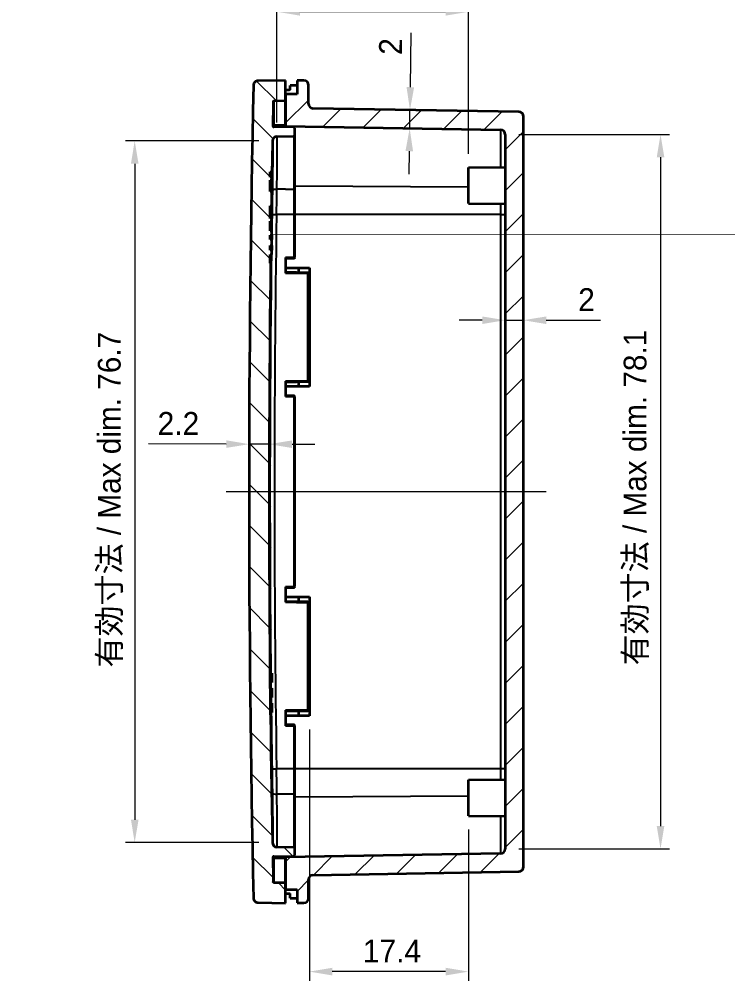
# Model space of a CAD drawing. Header units: millimetres. Extents: x -310 to 1154, y 4 to 285.
# Drawn here: x 185.9 to 263.3, y 125.4 to 230.6 of the extents above; entities that cross this region are included whole.
import ezdxf

# ---------------------------------------------------------------- set-up
doc = ezdxf.new("R2010")
doc.units = ezdxf.units.MM
doc.layers.get('Defpoints').update_dxf_attribs({"lineweight": 25})
for name, color, linetype, lineweight in [('Centerline (ISO)', 131, 'Continuous', 18), ('Dimension (ISO)', 7, 'Continuous', 18), ('Hatch (ISO)', 1, 'Continuous', 18), ('Visible (ISO)', 7, 'Continuous', 35), ('Visible Narrow (ISO)', 7, 'Continuous', 25)]:
    doc.layers.add(name, color=color, linetype=linetype, lineweight=lineweight)
doc.styles.add('Note Text (TK)', font='')
doc.styles.get('Note Text (TK)').set_extended_font_data('MS PGothic')
doc.dimstyles.new('Default - Method 1b (TK)', dxfattribs={"dimtxt": 2.5, "dimasz": 2.5, "dimexe": 1, "dimexo": 1.5, "dimgap": 1, "dimtad": 1, "dimtoh": 1, "dimrnd": 1e-08, "dimdsep": 46, "dimtxsty": 'Note Text (TK)', "dimcen": 0.09, "dimdle": 5, "dimclrd": 100, "dimclre": 100, "dimclrt": 7, "dimadec": 1, "dimazin": 1, "dimtfac": 1, "dimtmove": 0, "dimatfit": 3, "dimfxl": 1, "dimtolj": 1, "dimlwd": -1, "dimlwe": -1, "dimarcsym": 0})

# ---------------------------------------------------------------- blocks, each defined once
blk = doc.blocks.new('*D21')
at = {"layer": 'Defpoints', "color": 0}
for p in [(228.58, 220.7), (228.58, 220.7), (228.55, 218.7)]:
    blk.add_point(p, dxfattribs=at)
at = {"layer": 'Dimension (ISO)', "color": 100}
for p, q in [((228.63, 223.2), (228.73, 229.15)), ((228.55, 218.7), (228.58, 220.7)), ((228.5, 216.2), (228.46, 213.7))]:
    blk.add_line(p, q, dxfattribs=at)
for points in [[(228.21, 223.21), (229.04, 223.19), (228.58, 220.7)], [(228.09, 216.21), (228.92, 216.19), (228.55, 218.7)]]:
    blk.add_solid(points, dxfattribs=at)
at = {"layer": 'Dimension (ISO)', "color": 7, "insert": (226.44, 226.74), "char_height": 2.5, "attachment_point": 4, "rotation": 89, "style": 'Note Text (TK)'}
blk.add_mtext('\\A1;2', dxfattribs=at)
blk = doc.blocks.new('*D22')
at = {"layer": 'Defpoints', "color": 0}
for p in [(214.04, 231.45), (214.04, 217.82), (234.98, 214.41)]:
    blk.add_point(p, dxfattribs=at)
at = {"layer": 'Dimension (ISO)', "color": 100}
for p, q in [((214.04, 219.32), (214.04, 232.45)), ((232.48, 231.45), (216.54, 231.45)), ((234.98, 215.91), (234.98, 232.45))]:
    blk.add_line(p, q, dxfattribs=at)
for points in [[(216.54, 231.87), (216.54, 231.03), (214.04, 231.45)], [(232.48, 231.87), (232.48, 231.03), (234.98, 231.45)]]:
    blk.add_solid(points, dxfattribs=at)
at = {"layer": 'Dimension (ISO)', "color": 7, "insert": (205.27, 234.09), "char_height": 2.5, "attachment_point": 4, "style": 'Note Text (TK)'}
blk.add_mtext('\\A1;\\fＭＳ Ｐゴシック|b0|i0;\\H2.4873;有効寸法 / Max dim. 20.9', dxfattribs=at)
blk = doc.blocks.new('*D23')
at = {"layer": 'Defpoints', "color": 0}
for p in [(238.98, 218.03), (238.98, 139.87), (255.98, 139.87)]:
    blk.add_point(p, dxfattribs=at)
at = {"layer": 'Dimension (ISO)', "color": 100}
for p, q in [((240.48, 218.03), (256.98, 218.03)), ((255.98, 215.53), (255.98, 142.37)), ((240.48, 139.87), (256.98, 139.87))]:
    blk.add_line(p, q, dxfattribs=at)
for points in [[(255.57, 215.53), (256.4, 215.53), (255.98, 218.03)], [(255.57, 142.37), (256.4, 142.37), (255.98, 139.87)]]:
    blk.add_solid(points, dxfattribs=at)
at = {"layer": 'Dimension (ISO)', "color": 7, "insert": (253.34, 159.95), "char_height": 2.5, "attachment_point": 4, "rotation": 90, "style": 'Note Text (TK)'}
blk.add_mtext('\\A1;\\fＭＳ Ｐゴシック|b0|i0;\\H2.4873;有効寸法 / Max dim. 78.1', dxfattribs=at)
blk = doc.blocks.new('*D24')
at = {"layer": 'Defpoints', "color": 0}
for p in [(210.99, 184.15), (210.99, 182.11), (213.19, 182.1)]:
    blk.add_point(p, dxfattribs=at)
at = {"layer": 'Dimension (ISO)', "color": 100}
for p, q in [((210.99, 183.61), (210.99, 185.15)), ((213.19, 183.6), (213.19, 185.15)), ((208.49, 184.15), (199.98, 184.17)), ((213.19, 184.15), (210.99, 184.15)), ((215.69, 184.14), (218.19, 184.14))]:
    blk.add_line(p, q, dxfattribs=at)
for points in [[(208.49, 184.57), (208.49, 183.74), (210.99, 184.15)], [(215.69, 184.56), (215.69, 183.73), (213.19, 184.15)]]:
    blk.add_solid(points, dxfattribs=at)
at = {"layer": 'Dimension (ISO)', "color": 7, "insert": (200.99, 186.42), "char_height": 2.5, "attachment_point": 4, "rotation": 359.9105, "style": 'Note Text (TK)'}
blk.add_mtext('\\A1;2.2', dxfattribs=at)
blk = doc.blocks.new('*D25')
at = {"layer": 'Defpoints', "color": 0}
for p in [(217.58, 154.45), (234.98, 143.48), (217.58, 126.45)]:
    blk.add_point(p, dxfattribs=at)
at = {"layer": 'Dimension (ISO)', "color": 100}
for p, q in [((217.58, 152.95), (217.58, 125.45)), ((234.98, 141.98), (234.98, 125.45)), ((232.48, 126.45), (220.08, 126.45))]:
    blk.add_line(p, q, dxfattribs=at)
for points in [[(220.08, 126.87), (220.08, 126.03), (217.58, 126.45)], [(232.48, 126.87), (232.48, 126.03), (234.98, 126.45)]]:
    blk.add_solid(points, dxfattribs=at)
at = {"layer": 'Dimension (ISO)', "color": 7, "insert": (223.43, 128.7), "char_height": 2.5, "attachment_point": 4, "style": 'Note Text (TK)'}
blk.add_mtext('\\A1;17.4', dxfattribs=at)
blk = doc.blocks.new('*D26')
at = {"layer": 'Defpoints', "color": 0}
for p in [(213.55, 217.33), (198.48, 140.57), (213.55, 140.57)]:
    blk.add_point(p, dxfattribs=at)
at = {"layer": 'Dimension (ISO)', "color": 100}
for p, q in [((212.05, 217.33), (197.48, 217.33)), ((198.48, 214.83), (198.48, 143.07)), ((212.05, 140.57), (197.48, 140.57))]:
    blk.add_line(p, q, dxfattribs=at)
for points in [[(198.07, 214.83), (198.9, 214.83), (198.48, 217.33)], [(198.07, 143.07), (198.9, 143.07), (198.48, 140.57)]]:
    blk.add_solid(points, dxfattribs=at)
at = {"layer": 'Dimension (ISO)', "color": 7, "insert": (195.84, 159.72), "char_height": 2.5, "attachment_point": 4, "rotation": 90, "style": 'Note Text (TK)'}
blk.add_mtext('\\A1;\\fＭＳ Ｐゴシック|b0|i0;\\H2.4873;有効寸法 / Max dim. 76.7', dxfattribs=at)
blk = doc.blocks.new('*D27')
at = {"layer": 'Defpoints', "color": 0}
for p in [(238.98, 196.85), (240.98, 197.71), (240.98, 196.85)]:
    blk.add_point(p, dxfattribs=at)
at = {"layer": 'Dimension (ISO)', "color": 100}
for p, q in [((236.48, 197.71), (233.98, 197.71)), ((238.98, 197.71), (240.98, 197.71)), ((243.48, 197.71), (249.43, 197.71))]:
    blk.add_line(p, q, dxfattribs=at)
for points in [[(236.48, 198.12), (236.48, 197.29), (238.98, 197.71)], [(243.48, 198.12), (243.48, 197.29), (240.98, 197.71)]]:
    blk.add_solid(points, dxfattribs=at)
at = {"layer": 'Dimension (ISO)', "color": 7, "insert": (246.98, 199.96), "char_height": 2.5, "attachment_point": 4, "style": 'Note Text (TK)'}
blk.add_mtext('\\A1;2', dxfattribs=at)

msp = doc.modelspace()

# ---------------------------------------------------------------- hatches: boundary and pattern name
at = {"layer": 'Hatch (ISO)'}
h = msp.add_hatch(dxfattribs=at)
h.set_pattern_fill('ANSI31', color=256, angle=90, style=0)
h.set_pattern_definition([(135, (-309.6677, 4.4594), (-2.245064, -2.245064), [])])
edge = h.paths.add_edge_path()
edge.add_spline(control_points=[(211.9641, 223.8957), (211.9034, 223.8947), (211.8434, 223.8826), (211.7266, 223.8358), (211.6715, 223.8001), (211.578, 223.7094), (211.5405, 223.6554), (211.4885, 223.5361), (211.4743, 223.4719), (211.4729, 223.4068)], knot_values=[-0.07680024, -0.07680024, -0.07680024, -0.07680024, -0.05859667, -0.05859667, -0.03906445, -0.03906445, -0.01953222, -0.01953222, 0, 0, 0, 0], degree=3, periodic=0)
edge.add_ellipse((2230.9836, 178.9484), major_axis=(-2019.5107, 44.4584), ratio=1, start_angle=0, end_angle=2.5222603)
edge.add_spline(control_points=[(211.4729, 134.49), (211.4742, 134.4294), (211.4866, 134.3695), (211.5339, 134.2529), (211.5699, 134.1979), (211.6609, 134.1048), (211.7151, 134.0676), (211.8347, 134.0161), (211.899, 134.0023), (211.9641, 134.0011)], knot_values=[-0.07680024, -0.07680024, -0.07680024, -0.07680024, -0.05859667, -0.05859667, -0.03906445, -0.03906445, -0.01953222, -0.01953222, 0, 0, 0, 0], degree=3, periodic=0)
edge.add_line((211.9641, 134.0011), (214.9836, 133.9484))
edge.add_line((214.9836, 133.9484), (214.9836, 135.4484))
edge.add_line((214.9836, 135.4484), (214.9836, 136.0505))
edge.add_ellipse((214.8836, 136.0505), major_axis=(0.1, 0), ratio=1, start_angle=0, end_angle=89)
edge.add_line((214.8853, 136.1505), (213.7333, 136.1706))
edge.add_spline(control_points=[(213.7333, 136.1706), (213.7211, 136.1708), (213.7091, 136.1732), (213.6857, 136.1826), (213.6747, 136.1898), (213.656, 136.2079), (213.6485, 136.2187), (213.6381, 136.2426), (213.6353, 136.2554), (213.635, 136.2684)], knot_values=[-0.01536869, -0.01536869, -0.01536869, -0.01536869, -0.01171933, -0.01171933, -0.00781289, -0.00781289, -0.00390644, -0.00390644, 0, 0, 0, 0], degree=3, periodic=0)
edge.add_ellipse((2230.9836, 178.9484), major_axis=(-2017.3486, -42.68), ratio=1, start_angle=359.9242689, end_angle=360, ccw=False)
edge.add_ellipse((213.6804, 138.9369), major_axis=(-0.1, -0.002), ratio=1, start_angle=269.863736, end_angle=360, ccw=False)
edge.add_line((213.6786, 139.0369), (215.8853, 139.0754))
edge.add_ellipse((215.8836, 139.1754), major_axis=(0.0017, -0.1), ratio=1, start_angle=0, end_angle=89)
edge.add_line((215.9836, 139.1754), (215.9836, 139.944))
edge.add_ellipse((215.8836, 139.944), major_axis=(0.1, 0), ratio=1, start_angle=0, end_angle=89)
edge.add_line((215.8853, 140.0439), (214.0399, 140.0762))
edge.add_ellipse((214.0486, 140.5761), major_axis=(-0.0087, -0.4999), ratio=1, start_angle=272.089925, end_angle=360, ccw=False)
edge.add_ellipse((2230.9836, 178.9484), major_axis=(-2017.4349, -38.3819), ratio=1, start_angle=358.2001774, end_angle=360, ccw=False)
edge.add_line((213.3385, 203.9484), (213.2836, 203.9484))
edge.add_line((213.2836, 203.9484), (213.2836, 204.8994))
edge.add_line((213.2836, 204.8994), (213.4836, 204.8994))
edge.add_line((213.4836, 204.8994), (213.4836, 205.357))
edge.add_line((213.4836, 205.357), (213.2836, 205.357))
edge.add_line((213.2836, 205.357), (213.2836, 205.8902))
edge.add_line((213.2836, 205.8902), (213.4836, 205.8902))
edge.add_line((213.4836, 205.8902), (213.4836, 206.53))
edge.add_line((213.4836, 206.53), (213.2836, 206.53))
edge.add_line((213.2836, 206.53), (213.2836, 207.0245))
edge.add_line((213.2836, 207.0245), (213.4836, 207.0245))
edge.add_line((213.4836, 207.0245), (213.4836, 207.4857))
edge.add_line((213.4836, 207.4857), (213.2836, 207.4857))
edge.add_line((213.2836, 207.4857), (213.2836, 208.5271))
edge.add_line((213.2836, 208.5271), (213.4836, 208.5271))
edge.add_line((213.4836, 208.5271), (213.4836, 208.8462))
edge.add_line((213.4836, 208.8462), (213.2836, 208.8462))
edge.add_line((213.2836, 208.8462), (213.2836, 210.2041))
edge.add_line((213.2836, 210.2041), (213.4836, 210.2041))
edge.add_line((213.4836, 210.2041), (213.4836, 211.7754))
edge.add_line((213.4836, 211.7754), (213.2836, 211.7754))
edge.add_line((213.2836, 211.7754), (213.2836, 213.0311))
edge.add_line((213.2836, 213.0311), (213.4836, 213.0311))
edge.add_line((213.4836, 213.0311), (213.4836, 213.3501))
edge.add_line((213.4836, 213.3501), (213.2836, 213.3501))
edge.add_line((213.2836, 213.3501), (213.2836, 213.9484))
edge.add_line((213.2836, 213.9484), (213.4872, 213.9484))
edge.add_ellipse((2230.9836, 178.9484), major_axis=(-2017.4964, 35), ratio=1, start_angle=359.9039557, end_angle=360, ccw=False)
edge.add_ellipse((214.0486, 217.3208), major_axis=(-0.4999, 0.0095), ratio=1, start_angle=272.089925, end_angle=360, ccw=False)
edge.add_line((214.0399, 217.8207), (215.8853, 217.8529))
edge.add_ellipse((215.8836, 217.9529), major_axis=(0.0017, -0.1), ratio=1, start_angle=0, end_angle=89)
edge.add_line((215.9836, 217.9529), (215.9836, 218.7214))
edge.add_ellipse((215.8836, 218.7214), major_axis=(0.1, 0), ratio=1, start_angle=0, end_angle=89)
edge.add_line((215.8853, 218.8214), (213.6786, 218.8599))
edge.add_ellipse((213.6804, 218.9599), major_axis=(-0.0017, -0.1), ratio=1, start_angle=269.863736, end_angle=360, ccw=False)
edge.add_ellipse((2230.9836, 178.9484), major_axis=(-2017.4032, 40.0135), ratio=1, start_angle=359.9242689, end_angle=360, ccw=False)
edge.add_spline(control_points=[(213.635, 221.6284), (213.6353, 221.6406), (213.6378, 221.6526), (213.6472, 221.6759), (213.6544, 221.6869), (213.6726, 221.7055), (213.6835, 221.713), (213.7074, 221.7233), (213.7202, 221.726), (213.7333, 221.7263)], knot_values=[-0.01536869, -0.01536869, -0.01536869, -0.01536869, -0.01171933, -0.01171933, -0.00781289, -0.00781289, -0.00390644, -0.00390644, 0, 0, 0, 0], degree=3, periodic=0)
edge.add_line((213.7333, 221.7263), (214.8853, 221.7464))
edge.add_ellipse((214.8836, 221.8464), major_axis=(0.0017, -0.1), ratio=1, start_angle=0, end_angle=89)
edge.add_line((214.9836, 221.8464), (214.9836, 222.4484))
edge.add_line((214.9836, 222.4484), (214.9836, 223.9484))
edge.add_line((214.9836, 223.9484), (211.9641, 223.8957))
h = msp.add_hatch(dxfattribs=at)
h.set_pattern_fill('ANSI31', color=256, style=0)
h.set_pattern_definition([(45, (-309.6677, 4.4594), (-2.245064, 2.245064), [])])
edge = h.paths.add_edge_path()
edge.add_ellipse((240.4836, 219.992), major_axis=(0.5, 0), ratio=1, start_angle=0, end_angle=89)
edge.add_line((240.4923, 220.4919), (217.9749, 220.8849))
edge.add_ellipse((217.9836, 221.3849), major_axis=(-0.0087, -0.4999), ratio=1, start_angle=271, end_angle=360, ccw=False)
edge.add_line((217.4836, 221.3849), (217.4836, 223.4222))
edge.add_ellipse((216.9836, 223.4222), major_axis=(0.5, 0), ratio=1, start_angle=0, end_angle=89)
edge.add_line((216.9923, 223.9221), (216.2336, 223.9353))
edge.add_line((216.2336, 223.9353), (216.2336, 222.4484))
edge.add_line((216.2336, 222.4484), (214.9836, 222.4484))
edge.add_line((214.9836, 222.4484), (214.9836, 221.8464))
edge.add_line((214.9836, 221.8464), (214.9836, 218.9372))
edge.add_line((214.9836, 218.9372), (238.4923, 218.5268))
edge.add_ellipse((238.4836, 218.0269), major_axis=(0.0087, 0.4999), ratio=1, start_angle=271, end_angle=360, ccw=False)
edge.add_line((238.9836, 218.0269), (238.9836, 139.8699))
edge.add_ellipse((238.4836, 139.8699), major_axis=(0.5, 0), ratio=1, start_angle=271, end_angle=360, ccw=False)
edge.add_line((238.4923, 139.37), (214.9836, 138.9597))
edge.add_line((214.9836, 138.9597), (214.9836, 136.0505))
edge.add_line((214.9836, 136.0505), (214.9836, 135.4484))
edge.add_line((214.9836, 135.4484), (216.2336, 135.4484))
edge.add_line((216.2336, 135.4484), (216.2336, 133.9615))
edge.add_line((216.2336, 133.9615), (216.9923, 133.9748))
edge.add_ellipse((216.9836, 134.4747), major_axis=(0.0087, -0.4999), ratio=1, start_angle=0, end_angle=89)
edge.add_line((217.4836, 134.4747), (217.4836, 136.512))
edge.add_ellipse((217.9836, 136.512), major_axis=(-0.5, 0), ratio=1, start_angle=271, end_angle=360, ccw=False)
edge.add_line((217.9749, 137.0119), (240.4923, 137.4049))
edge.add_ellipse((240.4836, 137.9049), major_axis=(0.0087, -0.4999), ratio=1, start_angle=0, end_angle=89)
edge.add_line((240.9836, 137.9049), (240.9836, 219.992))

# ---------------------------------------------------------------- linework, layer by layer
at = {"layer": 'Centerline (ISO)', "linetype": 'Continuous'}
msp.add_line((243.4836, 178.9484), (208.4836, 178.9484), dxfattribs=at)
at = {"layer": 'Visible (ISO)'}
for p, q in [((214.9836, 223.9484), (211.9641, 223.8957)), ((214.9836, 221.8464), (214.9836, 223.9484)), ((215.4836, 222.8947), (215.4836, 223.403)), ((216.9923, 223.9221), (216.2336, 223.9353)), ((216.2336, 223.9353), (216.2336, 222.4484)), ((217.4836, 221.3849), (217.4836, 223.4222)), ((216.2336, 222.4484), (214.9836, 222.4484)), ((214.9836, 222.4484), (214.9836, 218.9372)), ((213.7333, 221.7263), (214.8853, 221.7464)), ((240.4923, 220.4919), (217.9749, 220.8849)), ((240.9836, 137.9049), (240.9836, 219.992)), ((215.8853, 218.8214), (213.6786, 218.8599)), ((214.9836, 218.9372), (238.4923, 218.5268)), ((214.9836, 218.8372), (214.9836, 218.9372)), ((214.0399, 217.8207), (215.8853, 217.8529)), ((215.9836, 217.9529), (215.9836, 218.7214)), ((215.9836, 212.0747), (215.9836, 217.9529)), ((238.9836, 218.0269), (238.9836, 139.8699)), ((213.2836, 213.3501), (213.2836, 213.9484)), ((213.2836, 213.9484), (213.4872, 213.9484)), ((213.4872, 213.9484), (213.504, 213.9484)), ((234.9836, 214.4135), (238.9836, 214.4484)), ((234.9836, 210.4833), (234.9836, 214.4135)), ((213.4836, 213.3501), (213.2836, 213.3501)), ((213.2836, 211.7754), (213.2836, 213.0311)), ((213.2836, 213.0311), (213.4836, 213.0311)), ((213.4836, 213.0311), (213.4836, 213.3501)), ((213.4836, 213.0311), (213.4836, 212.4894)), ((213.4836, 212.4894), (213.4836, 212.0034)), ((213.2836, 212.0034), (213.4836, 212.0034)), ((213.2836, 211.9774), (213.4836, 211.9774)), ((213.4836, 211.7754), (213.2836, 211.7754)), ((213.4836, 211.9774), (213.4836, 212.0034)), ((213.4836, 211.9774), (213.4836, 211.7754)), ((213.4836, 210.2041), (213.4836, 211.7754)), ((215.9836, 209.281), (215.9836, 212.0747)), ((234.9836, 210.4833), (238.9836, 210.4484)), ((213.2836, 208.8462), (213.2836, 210.2041)), ((213.2836, 210.2041), (213.4836, 210.2041)), ((213.2836, 209.7143), (213.4836, 209.7143)), ((213.2836, 209.6884), (213.4836, 209.6884)), ((213.4836, 210.2041), (213.4836, 209.7143)), ((213.4836, 209.6884), (213.4836, 209.7143)), ((213.4836, 209.6884), (213.4836, 209.3879)), ((213.4836, 209.3879), (213.4836, 208.8462)), ((213.4836, 208.8462), (213.2836, 208.8462)), ((213.2836, 207.4857), (213.2836, 208.5271)), ((213.2836, 208.5271), (213.4836, 208.5271)), ((213.4836, 208.5271), (213.4836, 208.8462)), ((215.9836, 204.5816), (215.9836, 209.281)), ((213.2836, 207.4878), (213.4836, 207.4878)), ((213.4836, 207.0245), (213.4836, 207.4857)), ((213.2836, 206.53), (213.2836, 207.0245)), ((213.2836, 206.7483), (213.4836, 206.7483)), ((213.4836, 206.7483), (213.4836, 206.53)), ((213.4836, 205.8902), (213.4836, 206.53)), ((213.2836, 205.357), (213.2836, 205.8902)), ((213.2836, 205.4031), (213.4836, 205.4031)), ((213.4836, 204.8994), (213.4836, 205.357)), ((213.2836, 203.9484), (213.2836, 204.8994)), ((214.9836, 204.5659), (214.9836, 202.8484)), ((214.9836, 204.4659), (215.8853, 204.4816)), ((213.3385, 203.9484), (213.2836, 203.9484)), ((213.3553, 203.9484), (213.3385, 203.9484)), ((214.9836, 203.4484), (216.3884, 203.4484)), ((216.3884, 203.4484), (217.5811, 203.4484)), ((216.3884, 203.4484), (216.3884, 202.9239)), ((217.5811, 203.4484), (217.5811, 190.4484)), ((217.3853, 202.9065), (214.9836, 202.9484)), ((217.4836, 191.0903), (217.4836, 202.8065)), ((214.9836, 191.0484), (214.9836, 189.3484)), ((214.9836, 190.9484), (217.3853, 190.9903)), ((216.3884, 190.4484), (214.9836, 190.4484)), ((216.3884, 190.9729), (216.3884, 190.4484)), ((217.5811, 190.4484), (216.3884, 190.4484)), ((215.8853, 189.4327), (214.9836, 189.4484)), ((215.9836, 168.5641), (215.9836, 189.3327)), ((214.9836, 168.5484), (214.9836, 166.8484)), ((214.9836, 168.4484), (215.8853, 168.4642)), ((214.9836, 167.4484), (216.3884, 167.4484)), ((216.3884, 167.4484), (217.5811, 167.4484)), ((216.3884, 167.4484), (216.3884, 166.9239)), ((217.5811, 167.4484), (217.5811, 154.4484)), ((217.3853, 166.9065), (214.9836, 166.9484)), ((217.4836, 155.0903), (217.4836, 166.8065)), ((213.2968, 159.0913), (213.4836, 159.0913)), ((213.4836, 159.0913), (213.4836, 158.4964)), ((213.3009, 158.4964), (213.4836, 158.4964)), ((213.3043, 158.0913), (213.4836, 158.0913)), ((213.4836, 158.4964), (213.4836, 158.0913)), ((213.3105, 157.4448), (213.4836, 157.4448)), ((213.4836, 157.4448), (213.4836, 156.4448)), ((213.3214, 156.4448), (213.4836, 156.4448)), ((213.3294, 155.7983), (213.4836, 155.7983)), ((213.4836, 155.7983), (213.4836, 154.7983)), ((213.3436, 154.7983), (213.4836, 154.7983)), ((214.9836, 155.0484), (214.9836, 153.3484)), ((214.9836, 154.9484), (217.3853, 154.9903)), ((216.3884, 154.9729), (216.3884, 154.4484)), ((216.3884, 154.4484), (214.9836, 154.4484)), ((217.5811, 154.4484), (216.3884, 154.4484)), ((215.8853, 153.4327), (214.9836, 153.4484)), ((215.9836, 148.6158), (215.9836, 153.3327)), ((215.9836, 145.8221), (215.9836, 148.6158)), ((234.9836, 147.4135), (238.9836, 147.4484)), ((234.9836, 143.4833), (234.9836, 147.4135)), ((215.9836, 139.944), (215.9836, 145.8221)), ((234.9836, 143.4833), (238.9836, 143.4484)), ((215.8853, 140.0439), (214.0399, 140.0762)), ((215.9836, 139.1754), (215.9836, 139.944)), ((213.6786, 139.0369), (215.8853, 139.0754)), ((238.4923, 139.37), (214.9836, 138.9597)), ((214.9836, 138.9597), (214.9836, 139.0597)), ((214.9836, 138.9597), (214.9836, 135.4484)), ((217.9749, 137.0119), (240.4923, 137.4049)), ((214.8853, 136.1505), (213.7333, 136.1706)), ((214.9836, 133.9484), (214.9836, 136.0505)), ((217.4836, 134.4747), (217.4836, 136.512)), ((214.9836, 135.4484), (216.2336, 135.4484)), ((215.4836, 134.4938), (215.4836, 135.0021)), ((216.2336, 135.4484), (216.2336, 133.9615)), ((211.9641, 134.0011), (214.9836, 133.9484)), ((216.2336, 133.9615), (216.9923, 133.9748))]:
    msp.add_line(p, q, dxfattribs=at)
for centre, radius, start, end in [((2230.9836, 178.9484), 2020, 178.7388698, 181.2611302), ((216.9836, 223.4222), 0.5, 0, 89), ((2230.9836, 178.9484), 2017.8, 178.7880045, 178.8637356), ((214.8836, 221.8464), 0.1, 271, 0), ((217.9836, 221.3849), 0.5, 180, 269), ((240.4836, 219.992), 0.5, 0, 89), ((213.6804, 218.9599), 0.1, 178.863736, 269), ((215.8836, 218.7214), 0.1, 0, 89), ((214.0486, 217.3208), 0.5, 91, 178.910075), ((215.8836, 217.9529), 0.1, 271, 0), ((238.4836, 218.0269), 0.5, 0, 89), ((2230.9836, 178.9484), 2017.8, 178.9100748, 179.0061191), ((2230.9836, 178.9484), 2017.7788, 179.0345083, 179.0475436), ((2230.9836, 178.9484), 2017.7788, 179.1600682, 179.1895842), ((215.8836, 204.5816), 0.1, 271, 0), ((2230.9836, 178.9484), 2017.8, 179.2901025, 181.0899252), ((217.3836, 202.8065), 0.1, 0, 89), ((217.3836, 191.0903), 0.1, 271, 0), ((215.8836, 189.3327), 0.1, 0, 89), ((215.8836, 168.5641), 0.1, 271, 0), ((217.3836, 166.8065), 0.1, 0, 89), ((217.3836, 155.0903), 0.1, 271, 0), ((215.8836, 153.3327), 0.1, 0, 89), ((214.0486, 140.5761), 0.5, 181.089925, 269), ((215.8836, 139.944), 0.1, 0, 89), ((213.6804, 138.9369), 0.1, 91, 181.136264), ((2230.9836, 178.9484), 2017.8, 181.1362644, 181.2119955), ((215.8836, 139.1754), 0.1, 271, 0), ((238.4836, 139.8699), 0.5, 271, 0), ((240.4836, 137.9049), 0.5, 271, 0), ((217.9836, 136.512), 0.5, 91, 180), ((214.8836, 136.0505), 0.1, 0, 89), ((216.9836, 134.4747), 0.5, 271, 0)]:
    msp.add_arc(centre, radius, start, end, dxfattribs=at)
for centre, major_axis, ratio, start_param, end_param in [((206.939, 189.9484), (390.3265, 0), 0.08572973, 1.54698162, 1.54890359), ((284.8139, 189.9484), (-382.9068, 0), 0.08748866, 4.89445637, 4.89578428), ((284.8139, 167.9484), (382.9068, 0), 0.08748866, 4.52899368, 4.53032159), ((206.939, 167.9484), (-390.3265, 0), 0.08572973, 1.59268906, 1.59461103)]:
    msp.add_ellipse(centre, major_axis=major_axis, ratio=ratio, start_param=start_param, end_param=end_param, dxfattribs=at)
for points, degree, knots in [([(211.9641, 223.8957), (211.9034, 223.8947), (211.8434, 223.8826), (211.7266, 223.8358), (211.6715, 223.8001), (211.578, 223.7094), (211.5405, 223.6554), (211.4885, 223.5361), (211.4743, 223.4719), (211.4729, 223.4068)], 3, [-0.0768002384, -0.0768002384, -0.0768002384, -0.0768002384, -0.058596671, -0.058596671, -0.0390644473, -0.0390644473, -0.0195322237, -0.0195322237, 0, 0, 0, 0]), ([(213.635, 221.6284), (213.6353, 221.6406), (213.6378, 221.6526), (213.6472, 221.6759), (213.6544, 221.6869), (213.6726, 221.7055), (213.6835, 221.713), (213.7074, 221.7233), (213.7202, 221.726), (213.7333, 221.7263)], 3, [-0.0153686938, -0.0153686938, -0.0153686938, -0.0153686938, -0.0117193342, -0.0117193342, -0.0078128895, -0.0078128895, -0.0039064447, -0.0039064447, 0, 0, 0, 0]), ([(213.504, 213.9484), (213.5046, 213.9484), (213.5047, 213.9233), (213.504, 213.8213), (213.5031, 213.7443), (213.5009, 213.5668), (213.4993, 213.4543), (213.4955, 213.2079), (213.4934, 213.074), (213.4913, 212.9484)], 3, [0.150689026, 0.150689026, 0.150689026, 0.150689026, 0.188356992, 0.188356992, 0.226024958, 0.226024958, 0.263698485, 0.263698485, 0.301372013, 0.301372013, 0.301372013, 0.301372013]), ([(213.4836, 207.4857), (213.4503, 207.4857), (213.4169, 207.4857), (213.3503, 207.4857), (213.3169, 207.4857), (213.2836, 207.4857)], 3, [-0.02, -0.02, -0.02, -0.02, -0.01, -0.01, 0, 0, 0, 0]), ([(213.2836, 207.0245), (213.3169, 207.0245), (213.3503, 207.0245), (213.4169, 207.0245), (213.4503, 207.0245), (213.4836, 207.0245)], 3, [-0.02, -0.02, -0.02, -0.02, -0.01, -0.01, 0, 0, 0, 0]), ([(213.4836, 206.53), (213.4503, 206.53), (213.4169, 206.53), (213.3503, 206.53), (213.3169, 206.53), (213.2836, 206.53)], 3, [-0.02, -0.02, -0.02, -0.02, -0.01, -0.01, 0, 0, 0, 0]), ([(213.4836, 207.0245), (213.4836, 207.0073), (213.4836, 206.8678), (213.4836, 206.7483)], 2, [-1.6996902, -1.6996902, -1.6996902, -1, 0, 0, 0]), ([(213.2836, 205.8902), (213.3169, 205.8902), (213.3503, 205.8902), (213.4169, 205.8902), (213.4503, 205.8902), (213.4836, 205.8902)], 3, [-0.02, -0.02, -0.02, -0.02, -0.01, -0.01, 0, 0, 0, 0]), ([(213.4836, 205.357), (213.4503, 205.357), (213.4169, 205.357), (213.3503, 205.357), (213.3169, 205.357), (213.2836, 205.357)], 3, [-0.02, -0.02, -0.02, -0.02, -0.01, -0.01, 0, 0, 0, 0]), ([(213.4836, 205.4031), (213.4836, 205.3787), (213.4836, 205.3601), (213.4836, 205.357)], 2, [-2, -2, -2, -1, -0.46243749, -0.46243749, -0.46243749]), ([(213.2836, 204.8994), (213.3169, 204.8994), (213.3503, 204.8994), (213.4169, 204.8994), (213.4503, 204.8994), (213.4836, 204.8994)], 3, [-0.02, -0.02, -0.02, -0.02, -0.01, -0.01, 0, 0, 0, 0]), ([(213.3717, 204.8994), (213.3702, 204.7885), (213.3686, 204.673), (213.3653, 204.4425), (213.3635, 204.3301), (213.3605, 204.1525), (213.3591, 204.0756), (213.3567, 203.9735), (213.3559, 203.9484), (213.3553, 203.9484)], 3, [0.15554059, 0.15554059, 0.15554059, 0.15554059, 0.188351777, 0.188351777, 0.226024299, 0.226024299, 0.263693714, 0.263693714, 0.301363128, 0.301363128, 0.301363128, 0.301363128]), ([(213.3157, 156.9484), (213.3116, 157.3251), (213.3076, 157.7269), (213.301, 158.466), (213.2985, 158.8034), (213.2953, 159.3361), (213.2945, 159.567), (213.2948, 159.8731), (213.296, 159.9484), (213.2997, 159.9484), (213.3025, 159.8731), (213.3094, 159.5711), (213.3135, 159.3485), (213.3176, 159.0913)], 3, [0, 0, 0, 0, 0.11301123, 0.11301123, 0.226022461, 0.226022461, 0.339027803, 0.339027803, 0.452033145, 0.452033145, 0.565042038, 0.565042038, 0.674999664, 0.674999664, 0.674999664, 0.674999664]), ([(213.3644, 154.7983), (213.3658, 154.5441), (213.3666, 154.3243), (213.3663, 154.0237), (213.3651, 153.9484), (213.3614, 153.9484), (213.3586, 154.0237), (213.3516, 154.3299), (213.3474, 154.5607), (213.3389, 155.0934), (213.3341, 155.4308), (213.3245, 156.1699), (213.3198, 156.5717), (213.3157, 156.9484)], 3, [1.134189376, 1.134189376, 1.134189376, 1.134189376, 1.243108299, 1.243108299, 1.356113641, 1.356113641, 1.469122535, 1.469122535, 1.582131428, 1.582131428, 1.69514621, 1.69514621, 1.808160992, 1.808160992, 1.808160992, 1.808160992]), ([(213.3507, 156.4449), (213.3529, 156.2267), (213.355, 156.0084), (213.3568, 155.7997), (213.3568, 155.799), (213.3568, 155.7983)], 3, [0.9534728801, 0.9534728801, 0.9534728801, 0.9534728801, 1.0170917265, 1.0170917265, 1.0173012118, 1.0173012118, 1.0173012118, 1.0173012118]), ([(213.7333, 136.1706), (213.7211, 136.1708), (213.7091, 136.1732), (213.6857, 136.1826), (213.6747, 136.1898), (213.656, 136.2079), (213.6485, 136.2187), (213.6381, 136.2426), (213.6353, 136.2554), (213.635, 136.2684)], 3, [-0.0153686938, -0.0153686938, -0.0153686938, -0.0153686938, -0.0117193342, -0.0117193342, -0.0078128895, -0.0078128895, -0.0039064447, -0.0039064447, 0, 0, 0, 0]), ([(211.4729, 134.49), (211.4742, 134.4294), (211.4866, 134.3695), (211.5339, 134.2529), (211.5699, 134.1979), (211.6609, 134.1048), (211.7151, 134.0676), (211.8347, 134.0161), (211.899, 134.0023), (211.9641, 134.0011)], 3, [-0.0768002384, -0.0768002384, -0.0768002384, -0.0768002384, -0.058596671, -0.058596671, -0.0390644473, -0.0390644473, -0.0195322237, -0.0195322237, 0, 0, 0, 0])]:
    msp.add_open_spline(points, degree=degree, knots=knots, dxfattribs=at)
for points, degree in [([(213.4836, 207.4878), (213.4836, 207.4878), (213.4836, 207.4857)], 2), ([(213.4836, 205.8902), (213.4836, 205.8742), (213.4836, 205.8569)], 2), ([(213.4836, 205.8569), (213.4836, 205.8305), (213.4836, 205.713), (213.4836, 205.6178)], 2), ([(213.4836, 205.6178), (213.4836, 205.5347), (213.4836, 205.4314), (213.4836, 205.4031)], 2), ([(213.3318, 158.0913), (213.3345, 157.8825), (213.3372, 157.6635), (213.3398, 157.4447)], 3)]:
    msp.add_open_spline(points, degree=degree, dxfattribs=at)
at = {"layer": 'Visible Narrow (ISO)'}
for p, q in [((214.8853, 221.7464), (214.8853, 219.0303)), ((213.6205, 218.9612), (213.5804, 218.9619)), ((215.8853, 217.8529), (215.8853, 212.0438)), ((238.4923, 218.5268), (238.4923, 214.4441)), ((213.5487, 217.3303), (213.5786, 217.3308)), ((213.2836, 212.4894), (213.4836, 212.4894)), ((213.4836, 212.9484), (213.4913, 212.9484)), ((214.9836, 212.0389), (214.0283, 212.0337)), ((214.9836, 212.0389), (215.8853, 212.0438)), ((215.8853, 212.0438), (215.8853, 209.281)), ((234.9836, 212.2713), (215.9836, 212.374)), ((238.4923, 210.4527), (238.4923, 209.281)), ((213.2836, 209.3879), (213.4836, 209.3879)), ((215.8853, 209.281), (213.9914, 209.281)), ((215.9836, 209.281), (215.8853, 209.281)), ((215.8853, 209.281), (215.8853, 204.5816)), ((238.4923, 209.281), (215.9836, 209.281)), ((238.4923, 209.281), (238.9836, 209.281)), ((238.4923, 209.281), (238.4923, 148.6158)), ((213.2836, 205.8569), (213.4836, 205.8569)), ((213.2836, 205.6178), (213.4836, 205.6178)), ((215.8853, 204.5816), (214.9836, 204.5659)), ((215.8853, 204.5816), (215.9836, 204.5816)), ((214.9836, 202.8484), (217.3853, 202.8065)), ((217.3853, 202.8065), (217.3853, 191.0903)), ((217.4836, 202.8065), (217.3853, 202.8065)), ((217.3853, 191.0903), (214.9836, 191.0484)), ((217.3853, 191.0903), (217.4836, 191.0903)), ((214.9836, 189.3484), (215.8853, 189.3327)), ((215.8853, 189.3327), (215.8853, 168.5641)), ((215.9836, 189.3327), (215.8853, 189.3327)), ((215.8853, 168.5641), (214.9836, 168.5484)), ((215.8853, 168.5641), (215.9836, 168.5641)), ((214.9836, 166.8484), (217.3853, 166.8065)), ((217.3853, 166.8065), (217.3853, 155.0903)), ((217.4836, 166.8065), (217.3853, 166.8065)), ((217.3853, 155.0903), (214.9836, 155.0484)), ((217.3853, 155.0903), (217.4836, 155.0903)), ((214.9836, 153.3484), (215.8853, 153.3327)), ((215.8853, 153.3327), (215.8853, 148.6158)), ((215.9836, 153.3327), (215.8853, 153.3327)), ((215.8853, 148.6158), (213.9914, 148.6158)), ((215.9836, 148.6158), (215.8853, 148.6158)), ((215.8853, 148.6158), (215.8853, 145.8531)), ((238.4923, 148.6158), (215.9836, 148.6158)), ((238.9836, 148.6158), (238.4923, 148.6158)), ((238.4923, 148.6158), (238.4923, 147.4441)), ((215.8853, 145.8531), (214.0283, 145.8631)), ((215.8853, 145.8531), (215.8853, 140.0439)), ((234.9836, 145.6255), (215.9836, 145.5228)), ((238.4923, 143.4527), (238.4923, 139.37)), ((213.5786, 140.566), (213.5487, 140.5666)), ((213.5804, 138.9349), (213.6205, 138.9356)), ((214.8853, 138.8665), (214.8853, 136.1505))]:
    msp.add_line(p, q, dxfattribs=at)
for centre, major_axis, ratio, start_param, end_param in [((213.7205, 218.9592), (-0.002, -0.1), 0.99998012, 4.71238898, 6.28556357), ((213.7205, 218.9592), (-0.1, 0.0005), 0.9157969, 4.73483742, 6.26748637), ((213.7205, 218.9592), (-0.0017, -0.1), 0.08296851, 3.55630832, 6.28318531), ((214.8836, 219.1218), (0.1, 0), 0.91458368, 4.72984227, 6.28318531), ((214.0785, 217.3213), (-0.0087, 0.4999), 0.99998515, 0, 1.53432025), ((214.0371, 211.879), (-0.5, 0.0067), 0.30933146, 4.73397209, 6.27355199), ((215.8836, 212.0747), (0.1, 0), 0.30956703, 4.72984227, 6.28318531), ((2230.0394, 178.9484), (0, -2017.0745), 0.9998477, 4.69734676, 4.69823962), ((214.0001, 209.281), (-0.4999, 0.0075), 0.00026251, 0.00936487, 1.55334501), ((2230.0309, 178.9484), (0, 2016.5747), 0.9998477, 1.55575411, 1.58583855), ((2230.0394, 178.9484), (0, -2017.0745), 0.9998477, 4.69952296, 4.72223367), ((215.8836, 204.5816), (0.0017, -0.1), 0.01744975, 0, 1.57049174), ((217.3836, 202.8065), (0.0017, 0.1), 0.01744975, 4.71269357, 6.28318531), ((217.3836, 191.0903), (0.0017, -0.1), 0.01744975, 0, 1.57049174), ((215.8836, 189.3327), (0.0017, 0.1), 0.01744975, 4.71269357, 6.28318531), ((215.8836, 168.5641), (0.0017, -0.1), 0.01744975, 0, 1.57049174), ((217.3836, 166.8065), (0.0017, 0.1), 0.01744975, 4.71269357, 6.28318531), ((2230.0394, 178.9484), (0, -2017.0745), 0.9998477, 4.72272947, 4.72304998), ((2230.0394, 178.9484), (0, -2017.0746), 0.9998477, 4.72354578, 4.7238663), ((2230.0394, 178.9484), (0, -2017.0745), 0.9998477, 4.7243621, 4.7274312), ((217.3836, 155.0903), (0.0017, -0.1), 0.01744975, 0, 1.57049174), ((215.8836, 153.3327), (0.0017, 0.1), 0.01744975, 4.71269357, 6.28318531), ((214.0001, 148.6158), (-0.4999, -0.0075), 0.00026251, 4.7298403, 6.27382043), ((214.0371, 146.0179), (-0.5, -0.0067), 0.30933146, 0.00963332, 1.54921322), ((215.8836, 145.8221), (0.1, 0), 0.30956703, 0, 1.55334303), ((214.0785, 140.5756), (-0.0087, -0.4999), 0.99998515, 4.74886506, 6.28318531), ((213.7205, 138.9376), (-0.0017, 0.1), 0.99998012, 0, 1.57317459), ((213.7205, 138.9376), (-0.1, -0.0005), 0.9157969, 0.01569894, 1.54834789), ((213.7205, 138.9376), (-0.0017, 0.1), 0.08296851, 0, 2.72687698), ((214.8836, 138.7751), (0.1, 0), 0.91458368, 0, 1.55334303)]:
    msp.add_ellipse(centre, major_axis=major_axis, ratio=ratio, start_param=start_param, end_param=end_param, dxfattribs=at)
for points, knots in [([(213.635, 221.6284), (213.635, 221.6284), (213.634, 221.4323), (213.6294, 220.5975), (213.6256, 219.8977), (213.6205, 218.9612)], [-1.37915373, -1.37915373, -1.37915373, -1.37915373, -0.76958704, -0.76958704, -0.07007986, -0.07007986, -0.07007986, -0.07007986]), ([(213.7187, 219.0508), (213.7238, 219.9902), (213.7276, 220.6922), (213.7322, 221.5295), (213.7333, 221.7263), (213.7333, 221.7263)], [0.07007986, 0.07007986, 0.07007986, 0.07007986, 0.76958704, 0.76958704, 1.37915373, 1.37915373, 1.37915373, 1.37915373]), ([(214.8853, 219.0303), (214.8342, 219.0312), (214.783, 219.0321), (214.7318, 219.033), (214.5229, 219.0367), (214.314, 219.0403), (213.9763, 219.0463), (213.8475, 219.0485), (213.7187, 219.0508)], [-0.141200628, -0.141200628, -0.141200628, -0.141200628, -0.125794835, -0.125794835, -0.125794835, -0.062897417, -0.062897417, -0.024119022, -0.024119022, -0.024119022, -0.024119022]), ([(214.8853, 219.0303), (214.8859, 219.0277), (214.8864, 219.0244), (214.8877, 219.0146), (214.8885, 219.0073), (214.89, 218.988), (214.8907, 218.9755), (214.8918, 218.9451), (214.8921, 218.9268), (214.8918, 218.8878), (214.891, 218.8683), (214.8885, 218.8447), (214.887, 218.8388), (214.8853, 218.8389)], [0, 0, 0, 0, 0.0039232914, 0.0039232914, 0.0102005577, 0.0102005577, 0.0183610038, 0.0183610038, 0.0289695838, 0.0289695838, 0.0427607378, 0.0427607378, 0.0545566559, 0.0545566559, 0.0545566559, 0.0545566559]), ([(214.0283, 212.0337), (214.0348, 212.5512), (214.0408, 213.0523), (214.0549, 214.2878), (214.0619, 214.9811), (214.0738, 216.3459), (214.0773, 216.9468), (214.0773, 217.654), (214.0747, 217.8213), (214.0698, 217.8212)], [0, 0, 0, 0, 0.153535478, 0.153535478, 0.399192242, 0.399192242, 0.718546036, 0.718546036, 0.990024707, 0.990024707, 0.990024707, 0.990024707]), ([(213.5786, 217.3308), (213.5835, 217.3309), (213.5861, 217.1735), (213.5861, 216.5084), (213.5826, 215.9432), (213.5707, 214.6594), (213.5637, 214.0072), (213.5496, 212.8452), (213.5436, 212.3739), (213.5371, 211.8871)], [-0.990024707, -0.990024707, -0.990024707, -0.990024707, -0.718546036, -0.718546036, -0.399192242, -0.399192242, -0.153535478, -0.153535478, 0, 0, 0, 0]), ([(213.5371, 211.8871), (213.5316, 211.4684), (213.5256, 211.0389), (213.5133, 210.1692), (213.5068, 209.7288), (213.5002, 209.2886)], [-0.264142556, -0.264142556, -0.264142556, -0.264142556, -0.132071278, -0.132071278, 0, 0, 0, 0]), ([(213.9914, 209.281), (213.998, 209.7474), (214.0045, 210.2139), (214.0168, 211.1352), (214.0227, 211.5902), (214.0283, 212.0337)], [0, 0, 0, 0, 0.132071278, 0.132071278, 0.264142556, 0.264142556, 0.264142556, 0.264142556]), ([(213.5002, 148.6083), (213.5068, 148.168), (213.5133, 147.7277), (213.5256, 146.8579), (213.5316, 146.4284), (213.5371, 146.0097)], [-0.264142556, -0.264142556, -0.264142556, -0.264142556, -0.132071278, -0.132071278, 0, 0, 0, 0]), ([(214.0283, 145.8631), (214.0227, 146.3067), (214.0168, 146.7616), (214.0045, 147.683), (213.998, 148.1494), (213.9914, 148.6158)], [0, 0, 0, 0, 0.132071278, 0.132071278, 0.264142556, 0.264142556, 0.264142556, 0.264142556]), ([(213.5371, 146.0097), (213.5486, 145.1479), (213.5586, 144.335), (213.5756, 142.7776), (213.5818, 142.0708), (213.5866, 141.1577), (213.5867, 140.8733), (213.5834, 140.6159), (213.5814, 140.566), (213.5786, 140.566)], [-0.990024768, -0.990024768, -0.990024768, -0.990024768, -0.718175398, -0.718175398, -0.398986332, -0.398986332, -0.153456282, -0.153456282, 0, 0, 0, 0]), ([(214.0698, 140.0756), (214.0726, 140.0756), (214.0746, 140.1287), (214.0778, 140.4023), (214.0778, 140.7047), (214.0729, 141.6754), (214.0667, 142.4269), (214.0498, 144.0826), (214.0398, 144.9468), (214.0283, 145.8631)], [0, 0, 0, 0, 0.153456282, 0.153456282, 0.398986332, 0.398986332, 0.718175398, 0.718175398, 0.990024768, 0.990024768, 0.990024768, 0.990024768]), ([(213.6205, 138.9356), (213.625, 138.1062), (213.6285, 137.4623), (213.6337, 136.5197), (213.635, 136.2684), (213.635, 136.2684)], [-2.68822759, -2.68822759, -2.68822759, -2.68822759, -2.06873059, -2.06873059, -1.37915373, -1.37915373, -1.37915373, -1.37915373]), ([(213.7187, 138.846), (213.8475, 138.8483), (213.9763, 138.8506), (214.314, 138.8565), (214.5229, 138.8602), (214.7318, 138.8638), (214.783, 138.8647), (214.8342, 138.8656), (214.8853, 138.8665)], [-0.227470648, -0.227470648, -0.227470648, -0.227470648, -0.188692252, -0.188692252, -0.125794835, -0.125794835, -0.125794835, -0.110389042, -0.110389042, -0.110389042, -0.110389042]), ([(214.8853, 139.058), (214.8859, 139.058), (214.8864, 139.0573), (214.8877, 139.0541), (214.8885, 139.0504), (214.89, 139.0388), (214.8907, 139.0297), (214.8918, 139.0049), (214.8921, 138.988), (214.8918, 138.9476), (214.891, 138.9239), (214.8885, 138.8879), (214.887, 138.8745), (214.8853, 138.8665)], [0, 0, 0, 0, 0.0039233036, 0.0039233036, 0.0102005892, 0.0102005892, 0.0183610606, 0.0183610606, 0.0289696734, 0.0289696734, 0.0427608701, 0.0427608701, 0.0545566559, 0.0545566559, 0.0545566559, 0.0545566559]), ([(213.7333, 136.1706), (213.7333, 136.1706), (213.7319, 136.4226), (213.7267, 137.3682), (213.7232, 138.0141), (213.7187, 138.846)], [1.37915373, 1.37915373, 1.37915373, 1.37915373, 2.06873059, 2.06873059, 2.68822759, 2.68822759, 2.68822759, 2.68822759])]:
    msp.add_open_spline(points, degree=3, knots=knots, dxfattribs=at)

# ---------------------------------------------------------------- dimensions: what is measured, and where the dimension line sits
at = {"layer": 'Dimension (ISO)', "color": 100}
for base, p1, p2, angle, override, picture, middle in [((214.0399, 231.4484), (234.9836, 214.4135), (214.0399, 217.8207), 180, {"dimtoh": 0, "dimdec": 1, "dimtofl": 0, "dimatfit": 1}, '*D22', (224.5117, 231.4484)), ((255.9836, 139.8699), (238.9836, 218.0269), (238.9836, 139.8699), 90, {"dimtoh": 0, "dimlfac": 0.999271, "dimtofl": 0, "dimatfit": 1}, '*D23', (255.9836, 178.9484)), ((198.4836, 140.5666), (213.5487, 217.3303), (213.5487, 140.5666), 90, {"dimtoh": 0, "dimlfac": 0.99917, "dimtofl": 0, "dimatfit": 1}, '*D26', (198.4836, 178.9484))]:
    dim = msp.add_linear_dim(base=base, p1=p1, p2=p2, angle=angle, text='\\fＭＳ Ｐゴシック|b0|i0;\\H2.4873;有効寸法 / Max dim. <>', dimstyle='Default - Method 1b (TK)', override=override, dxfattribs=at)
    dim.commit()
    dim.dimension.update_dxf_attribs({"geometry": picture, "text_midpoint": middle, "dimtype": 160})
for base, p1, p2, angle, override, picture, middle in [((228.5819, 220.6998), (228.547, 218.7004), (228.5819, 220.6998), 269, {"dimgap": 1, "dimtoh": 0, "dimdec": 2, "dimse1": 1, "dimse2": 1, "dimtol": 0, "dimlim": 0, "dimtp": 0, "dimtm": 0, "dimtdec": 2, "dimtofl": 1, "dimatfit": 1}, '*D21', (228.6992, 227.4232)), ((240.9836, 197.7078), (238.9836, 196.8516), (240.9836, 196.8516), 180, {"dimgap": 1, "dimtoh": 0, "dimdec": 2, "dimse1": 1, "dimse2": 1, "dimtol": 0, "dimlim": 0, "dimtp": 0, "dimtm": 0, "dimtdec": 2, "dimtofl": 1, "dimatfit": 1}, '*D27', (247.708, 197.7078)), ((210.9893, 184.1504), (213.1861, 182.1021), (210.9861, 182.1055), 359.91045, {"dimgap": 1, "dimtoh": 0, "dimdec": 2, "dimtol": 0, "dimlim": 0, "dimtp": 0, "dimtm": 0, "dimtdec": 2, "dimtofl": 1, "dimatfit": 1}, '*D24', (202.9864, 184.1629)), ((217.5811, 126.4484), (234.9836, 143.4833), (217.5811, 154.4484), 180, {"dimtoh": 0, "dimtofl": 0, "dimatfit": 1}, '*D25', (226.2823, 126.4484))]:
    dim = msp.add_linear_dim(base=base, p1=p1, p2=p2, angle=angle, dimstyle='Default - Method 1b (TK)', override=override, dxfattribs=at)
    dim.commit()
    dim.dimension.update_dxf_attribs({"geometry": picture, "text_midpoint": middle, "dimtype": 160})

doc.saveas('drawing.dxf')
